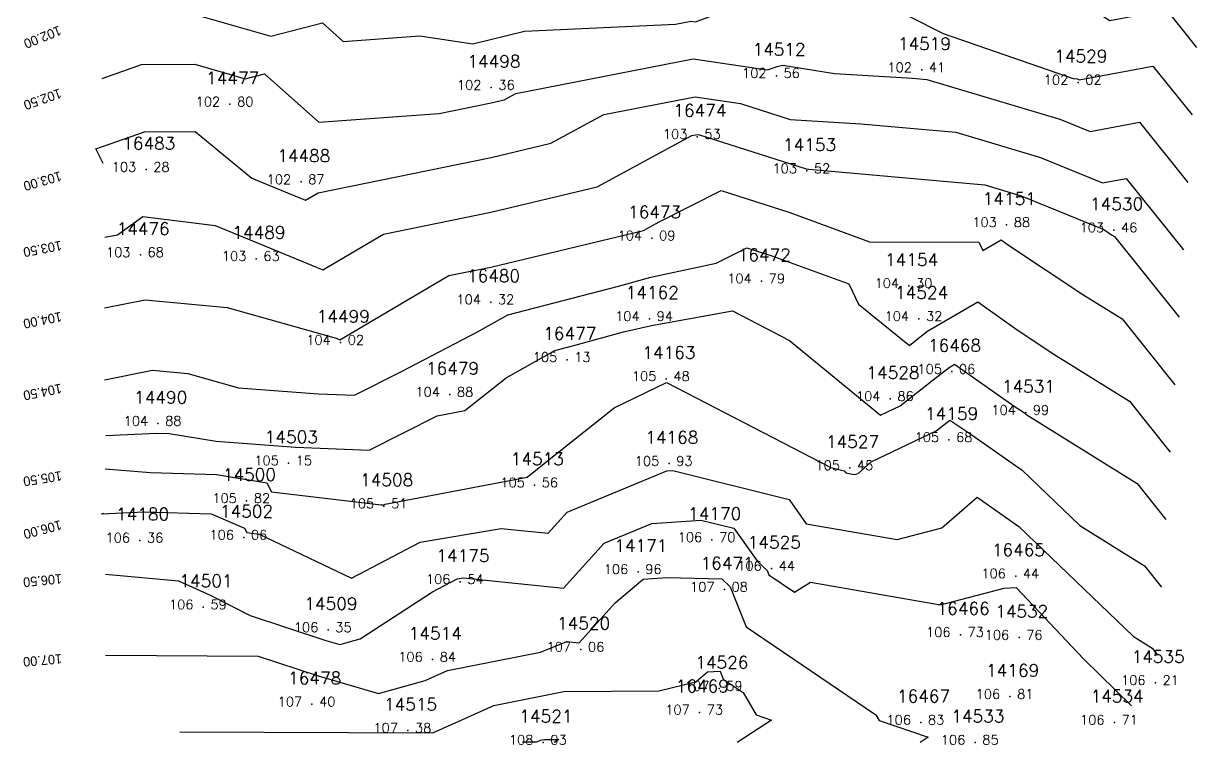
# Model space of a CAD drawing. Header units: millimetres. Extents: x 1412565 to 1412813, y 4931476 to 4931699.
# Drawn here: x 1412787.6 to 1412812.2, y 4931476.21 to 4931491.35 of the extents above; entities that cross this region are included whole.
import ezdxf
from ezdxf.enums import TextEntityAlignment as Align

# ---------------------------------------------------------------- set-up
doc = ezdxf.new("R2010")
doc.units = ezdxf.units.MM
for name, color, linetype in [('CIVIL', 50, 'Continuous'), ('CIVIL-DRAW', 80, 'Continuous'), ('CIVIL-NONAME', 130, 'Continuous'), ('CIVIL-TEXT', 240, 'Continuous'), ('CIVIL-Z', 50, 'Continuous'), ('Tcontours0', 7, 'Continuous'), ('Tcontours1', 7, 'Continuous'), ('Tcontours2', 7, 'Continuous')]:
    doc.layers.add(name, color=color, linetype=linetype)
doc.styles.add('CIVILCADMAIN', font='TXT.SHX')
doc.styles.add('MAVAT_HebTXT', font='hebtxt.shx')
doc.styles.get("Standard").update_dxf_attribs({"font": 'arial.ttf'})

# ---------------------------------------------------------------- blocks, each defined once
blk = doc.blocks.new('CIVIL-ZZ')
at = {"layer": 'CIVIL-DRAW'}
blk.add_point((0, 0), dxfattribs=at)
at = {"layer": 'CIVIL-NONAME'}
blk.add_attdef('NAME', text='', height=1.8, dxfattribs=at).set_placement((0, 2.1), align=Align.CENTER)
at = {"layer": 'CIVIL-TEXT', "flags": 8}
blk.add_attdef('TEXT', text='', height=2, dxfattribs=at).set_placement((0.2, -3.3), align=Align.CENTER)
at = {"layer": 'CIVIL-Z'}
blk.add_attdef('Z1', text='', height=1.6, dxfattribs=at).set_placement((-0.75, -0.225), align=Align.RIGHT)
blk.add_attdef('Z2', (0.75, -0.225), '', height=1.6, dxfattribs=at)

msp = doc.modelspace()

# ---------------------------------------------------------------- linework, layer by layer
at = {"layer": 'Tcontours0', "elevation": 105}
msp.add_lwpolyline([(1412789.324, 4931482.703), (1412790.389, 4931482.751), (1412790.657, 4931482.743), (1412791.638, 4931482.581), (1412793.305, 4931482.456), (1412794.849, 4931482.394), (1412796.277, 4931483.114), (1412796.854, 4931483.225), (1412797.721, 4931483.91), (1412798.743, 4931484.484), (1412799.222, 4931484.609), (1412800.184, 4931484.878), (1412800.769, 4931485.01), (1412802.471, 4931485.316), (1412803.669, 4931484.693), (1412805.578, 4931483.126), (1412805.99, 4931483.323), (1412806.683, 4931483.869), (1412807.014, 4931484.13), (1412807.128, 4931484.197), (1412808.399, 4931483.303), (1412808.597, 4931483.172), (1412808.619, 4931483.156), (1412808.642, 4931483.134), (1412810.957, 4931481.69), (1412811.562, 4931480.935)], dxfattribs=at)
at = {"layer": 'Tcontours1'}
for points, elevation in [([(1412789.228, 4931491.555), (1412789.994, 4931491.865), (1412790.042, 4931491.873), (1412790.097, 4931491.859), (1412792.785, 4931491.077), (1412793.869, 4931491.358), (1412794.305, 4931490.969), (1412795.911, 4931491.085), (1412797.023, 4931490.921), (1412798.106, 4931491.181), (1412801.278, 4931491.329), (1412801.602, 4931491.393), (1412801.691, 4931491.379), (1412803.525, 4931492.065), (1412804.584, 4931492.282), (1412804.666, 4931492.268), (1412804.759, 4931492.218), (1412806.889, 4931491.132), (1412809.618, 4931490.19), (1412809.703, 4931490.187), (1412809.745, 4931490.16), (1412811.29, 4931490.453), (1412812.112, 4931489.427)], 102), ([(1412789.272, 4931488.409), (1412789.113, 4931488.712), (1412790.137, 4931489.071), (1412791.197, 4931489.079), (1412792.39, 4931488.102), (1412793.259, 4931487.745), (1412793.514, 4931487.639), (1412793.777, 4931487.794), (1412797.407, 4931488.531), (1412798.657, 4931488.831), (1412799.773, 4931489.437), (1412801.686, 4931489.809), (1412802.637, 4931489.669), (1412803.683, 4931489.333), (1412805.159, 4931489.243), (1412807.154, 4931489.066), (1412808.93, 4931488.535), (1412810.23, 4931488), (1412810.729, 4931488.095), (1412811.929, 4931486.597)], 103), ([(1412789.299, 4931485.377), (1412790.149, 4931485.546), (1412791.87, 4931485.386), (1412794.159, 4931484.74), (1412794.236, 4931484.709), (1412796.522, 4931486.056), (1412797.402, 4931486.235), (1412800.605, 4931487.004), (1412800.933, 4931487.182), (1412802.234, 4931487.84), (1412803.671, 4931487.377), (1412805.347, 4931486.767), (1412807.634, 4931486.754), (1412807.718, 4931486.583), (1412808.103, 4931486.807), (1412808.263, 4931486.694), (1412809.817, 4931485.658), (1412810.641, 4931485.145), (1412811.745, 4931483.766)], 104), ([(1412789.28, 4931481.066), (1412789.238, 4931481.055), (1412790.132, 4931481.096), (1412791.533, 4931481.053), (1412792.235, 4931480.752), (1412792.282, 4931480.663), (1412792.541, 4931480.632), (1412794.478, 4931479.703), (1412795.921, 4931480.464), (1412797.62, 4931480.749), (1412798.605, 4931480.648), (1412799.002, 4931481.088), (1412801.096, 4931481.956), (1412801.222, 4931481.965), (1412803.658, 4931481.356), (1412804.019, 4931480.848), (1412805.927, 4931480.516), (1412806.863, 4931480.759), (1412807.599, 4931481.406), (1412808.474, 4931480.791), (1412810.872, 4931478.486), (1412811.274, 4931478.235), (1412811.379, 4931478.104)], 106), ([(1412789.32, 4931478.094), (1412792.524, 4931478.067), (1412793.78, 4931477.654), (1412795.044, 4931477.288), (1412796.026, 4931477.559), (1412796.492, 4931477.766), (1412798.442, 4931478.153), (1412798.998, 4931478.374), (1412799.251, 4931478.348), (1412800.01, 4931479.188), (1412800.598, 4931479.684), (1412801.093, 4931479.717), (1412802.245, 4931479.689), (1412802.424, 4931479.525), (1412802.754, 4931478.683), (1412805.474, 4931476.839), (1412805.544, 4931476.72), (1412806.575, 4931476.367), (1412806.408, 4931476.26)], 107), ([(1412798.069, 4931476.273), (1412798.369, 4931476.272), (1412798.442, 4931476.304), (1412798.524, 4931476.32), (1412798.828, 4931476.323), (1412798.73, 4931476.26)], 108)]:
    msp.add_lwpolyline(points, dxfattribs=dict(at, elevation=elevation))
at = {"layer": 'Tcontours2'}
for points, elevation in [([(1412789.228, 4931492.441), (1412789.342, 4931492.487), (1412790.601, 4931492.697), (1412792.031, 4931492.344), (1412793.319, 4931491.969), (1412794.383, 4931492.245), (1412795.821, 4931492.298), (1412796.487, 4931492.2), (1412799.074, 4931492.821), (1412800.135, 4931492.871), (1412801.889, 4931493.329), (1412803.589, 4931493.496), (1412803.956, 4931493.458), (1412805.316, 4931493.217), (1412807.357, 4931492.113), (1412807.557, 4931492.175), (1412809.271, 4931492.124), (1412810.382, 4931491.406), (1412811.571, 4931491.632), (1412812.204, 4931490.843)], 101.5), ([(1412789.25, 4931490.194), (1412790.077, 4931490.484), (1412791.195, 4931490.492), (1412792.25, 4931490.185), (1412792.657, 4931490.291), (1412793.796, 4931489.274), (1412796.315, 4931489.456), (1412797.409, 4931489.679), (1412797.683, 4931489.744), (1412797.927, 4931489.877), (1412801.644, 4931490.601), (1412803.208, 4931490.371), (1412803.405, 4931490.444), (1412803.529, 4931490.47), (1412804.61, 4931490.298), (1412806.245, 4931490.198), (1412806.549, 4931490.171), (1412809.333, 4931489.338), (1412809.97, 4931489.077), (1412811.01, 4931489.274), (1412812.02, 4931488.012)], 102.5), ([(1412789.302, 4931486.861), (1412789.57, 4931486.911), (1412790.104, 4931487.295), (1412791.622, 4931487.105), (1412792.641, 4931486.685), (1412793.875, 4931486.174), (1412795.149, 4931486.925), (1412797.404, 4931487.383), (1412799.631, 4931487.918), (1412801.619, 4931488.996), (1412801.728, 4931489.017), (1412801.781, 4931489.01), (1412804.017, 4931488.292), (1412804.073, 4931488.288), (1412807.76, 4931487.96), (1412808.526, 4931487.731), (1412810.256, 4931487.02), (1412810.422, 4931486.91), (1412810.483, 4931486.872), (1412811.837, 4931485.181)], 103.5), ([(1412789.299, 4931483.871), (1412790.303, 4931484.071), (1412791.046, 4931484.002), (1412792.112, 4931483.701), (1412793.787, 4931483.575), (1412794.543, 4931483.545), (1412795.528, 4931484.042), (1412797.124, 4931484.876), (1412797.756, 4931485.231), (1412800.078, 4931485.835), (1412800.756, 4931486.025), (1412802.127, 4931486.313), (1412802.769, 4931486.637), (1412803.297, 4931486.467), (1412804.909, 4931485.881), (1412805.116, 4931485.453), (1412806.18, 4931484.59), (1412806.548, 4931484.88), (1412807.616, 4931485.502), (1412808.443, 4931484.919), (1412809.212, 4931484.407), (1412810.799, 4931483.417), (1412811.654, 4931482.351)], 104.5), ([(1412789.309, 4931481.999), (1412790.261, 4931481.924), (1412791.647, 4931481.881), (1412792.7, 4931481.707), (1412792.798, 4931481.52), (1412795.104, 4931481.245), (1412795.154, 4931481.243), (1412795.182, 4931481.257), (1412798.163, 4931481.828), (1412798.415, 4931482.027), (1412799.99, 4931483.282), (1412801.083, 4931483.811), (1412804.535, 4931482.029), (1412804.814, 4931481.96), (1412804.847, 4931481.913), (1412805.021, 4931481.883), (1412805.106, 4931481.905), (1412805.382, 4931482.148), (1412806.74, 4931482.799), (1412807.027, 4931483.025), (1412807.43, 4931482.759), (1412808.546, 4931481.974), (1412809.757, 4931480.81), (1412811.115, 4931479.963), (1412811.47, 4931479.52)], 105.5), ([(1412789.319, 4931479.787), (1412790.85, 4931479.648), (1412791.514, 4931479.348), (1412792.352, 4931478.92), (1412793.941, 4931478.397), (1412794.233, 4931478.313), (1412794.66, 4931478.43), (1412796.177, 4931479.417), (1412796.698, 4931479.692), (1412796.824, 4931479.713), (1412798.928, 4931479.498), (1412799.777, 4931480.438), (1412800.78, 4931480.854), (1412801.806, 4931480.926), (1412802.502, 4931480.752), (1412803.002, 4931480.048), (1412803.197, 4931479.869), (1412803.233, 4931479.779), (1412803.772, 4931479.413), (1412804.109, 4931479.622), (1412806.833, 4931479.149), (1412808.17, 4931479.496), (1412808.423, 4931479.508), (1412809.832, 4931478.011), (1412810.841, 4931477.029)], 106.5), ([(1412790.881, 4931476.484), (1412796.184, 4931476.464), (1412797.467, 4931477.035), (1412798.932, 4931477.325), (1412800.925, 4931477.343), (1412801.698, 4931477.529), (1412801.947, 4931477.74), (1412802.209, 4931477.757), (1412802.276, 4931477.587), (1412802.691, 4931477.306), (1412802.966, 4931476.836), (1412803.291, 4931476.725), (1412802.569, 4931476.26)], 107.5)]:
    msp.add_lwpolyline(points, dxfattribs=dict(at, elevation=elevation))

# ---------------------------------------------------------------- block references
at = {"layer": 'CIVIL'}
ref = msp.add_blockref('CIVIL-ZZ', (1412803.39, 4931490.25, 102.56), dxfattribs=dict(at, xscale=0.2, yscale=0.2))
ref.add_attrib('Z2', '56', (1412803.54, 4931490.205), dxfattribs={"layer": 'CIVIL-Z', "height": 0.2, "style": 'CIVILCADMAIN'})
ref.add_attrib('Z1', '102', (1412802.67, 4931490.205), dxfattribs={"layer": 'CIVIL-Z', "height": 0.2, "style": 'CIVILCADMAIN'})
ref.add_attrib('NAME', '14512', (1412802.89, 4931490.67), dxfattribs={"layer": 'CIVIL-NONAME', "height": 0.26, "style": 'CIVILCADMAIN'})
ref = msp.add_blockref('CIVIL-ZZ', (1412806.44, 4931490.37, 102.41), dxfattribs=dict(at, xscale=0.2, yscale=0.2))
ref.add_attrib('Z2', '41', (1412806.59, 4931490.325), dxfattribs={"layer": 'CIVIL-Z', "height": 0.2, "style": 'CIVILCADMAIN'})
ref.add_attrib('Z1', '102', (1412805.72, 4931490.325), dxfattribs={"layer": 'CIVIL-Z', "height": 0.2, "style": 'CIVILCADMAIN'})
ref.add_attrib('NAME', '14519', (1412805.94, 4931490.79), dxfattribs={"layer": 'CIVIL-NONAME', "height": 0.26, "style": 'CIVILCADMAIN'})
ref = msp.add_blockref('CIVIL-ZZ', (1412797.41, 4931490, 102.36), dxfattribs=dict(at, xscale=0.2, yscale=0.2))
ref.add_attrib('Z2', '36', (1412797.56, 4931489.955), dxfattribs={"layer": 'CIVIL-Z', "height": 0.2, "style": 'CIVILCADMAIN'})
ref.add_attrib('Z1', '102', (1412796.69, 4931489.955), dxfattribs={"layer": 'CIVIL-Z', "height": 0.2, "style": 'CIVILCADMAIN'})
ref.add_attrib('NAME', '14498', (1412796.91, 4931490.42), dxfattribs={"layer": 'CIVIL-NONAME', "height": 0.26, "style": 'CIVILCADMAIN'})
ref = msp.add_blockref('CIVIL-ZZ', (1412809.72, 4931490.11, 102.02), dxfattribs=dict(at, xscale=0.2, yscale=0.2))
ref.add_attrib('Z2', '02', (1412809.87, 4931490.065), dxfattribs={"layer": 'CIVIL-Z', "height": 0.2, "style": 'CIVILCADMAIN'})
ref.add_attrib('Z1', '102', (1412809, 4931490.065), dxfattribs={"layer": 'CIVIL-Z', "height": 0.2, "style": 'CIVILCADMAIN'})
ref.add_attrib('NAME', '14529', (1412809.22, 4931490.53), dxfattribs={"layer": 'CIVIL-NONAME', "height": 0.26, "style": 'CIVILCADMAIN'})
ref = msp.add_blockref('CIVIL-ZZ', (1412791.93, 4931489.65, 102.8), dxfattribs=dict(at, xscale=0.2, yscale=0.2))
ref.add_attrib('Z2', '80', (1412792.08, 4931489.605), dxfattribs={"layer": 'CIVIL-Z', "height": 0.2, "style": 'CIVILCADMAIN'})
ref.add_attrib('Z1', '102', (1412791.21, 4931489.605), dxfattribs={"layer": 'CIVIL-Z', "height": 0.2, "style": 'CIVILCADMAIN'})
ref.add_attrib('NAME', '14477', (1412791.43, 4931490.07), dxfattribs={"layer": 'CIVIL-NONAME', "height": 0.26, "style": 'CIVILCADMAIN'})
ref = msp.add_blockref('CIVIL-ZZ', (1412801.73, 4931488.97, 103.53), dxfattribs=dict(at, xscale=0.2, yscale=0.2))
ref.add_attrib('Z2', '53', (1412801.88, 4931488.925), dxfattribs={"layer": 'CIVIL-Z', "height": 0.2, "style": 'CIVILCADMAIN'})
ref.add_attrib('Z1', '103', (1412801.01, 4931488.925), dxfattribs={"layer": 'CIVIL-Z', "height": 0.2, "style": 'CIVILCADMAIN'})
ref.add_attrib('NAME', '16474', (1412801.23, 4931489.39), dxfattribs={"layer": 'CIVIL-NONAME', "height": 0.26, "style": 'CIVILCADMAIN'})
ref = msp.add_blockref('CIVIL-ZZ', (1412790.17, 4931488.28, 103.28), dxfattribs=dict(at, xscale=0.2, yscale=0.2))
ref.add_attrib('Z2', '28', (1412790.32, 4931488.235), dxfattribs={"layer": 'CIVIL-Z', "height": 0.2, "style": 'CIVILCADMAIN'})
ref.add_attrib('Z1', '103', (1412789.45, 4931488.235), dxfattribs={"layer": 'CIVIL-Z', "height": 0.2, "style": 'CIVILCADMAIN'})
ref.add_attrib('NAME', '16483', (1412789.67, 4931488.7), dxfattribs={"layer": 'CIVIL-NONAME', "height": 0.26, "style": 'CIVILCADMAIN'})
ref = msp.add_blockref('CIVIL-ZZ', (1412804.03, 4931488.25, 103.52), dxfattribs=dict(at, xscale=0.2, yscale=0.2))
ref.add_attrib('Z2', '52', (1412804.18, 4931488.205), dxfattribs={"layer": 'CIVIL-Z', "height": 0.2, "style": 'CIVILCADMAIN'})
ref.add_attrib('Z1', '103', (1412803.31, 4931488.205), dxfattribs={"layer": 'CIVIL-Z', "height": 0.2, "style": 'CIVILCADMAIN'})
ref.add_attrib('NAME', '14153', (1412803.53, 4931488.67), dxfattribs={"layer": 'CIVIL-NONAME', "height": 0.26, "style": 'CIVILCADMAIN'})
ref = msp.add_blockref('CIVIL-ZZ', (1412793.42, 4931488.02, 102.87), dxfattribs=dict(at, xscale=0.2, yscale=0.2))
ref.add_attrib('Z2', '87', (1412793.57, 4931487.975), dxfattribs={"layer": 'CIVIL-Z', "height": 0.2, "style": 'CIVILCADMAIN'})
ref.add_attrib('Z1', '102', (1412792.7, 4931487.975), dxfattribs={"layer": 'CIVIL-Z', "height": 0.2, "style": 'CIVILCADMAIN'})
ref.add_attrib('NAME', '14488', (1412792.92, 4931488.44), dxfattribs={"layer": 'CIVIL-NONAME', "height": 0.26, "style": 'CIVILCADMAIN'})
ref = msp.add_blockref('CIVIL-ZZ', (1412808.22, 4931487.12, 103.88), dxfattribs=dict(at, xscale=0.2, yscale=0.2))
ref.add_attrib('Z2', '88', (1412808.37, 4931487.075), dxfattribs={"layer": 'CIVIL-Z', "height": 0.2, "style": 'CIVILCADMAIN'})
ref.add_attrib('Z1', '103', (1412807.5, 4931487.075), dxfattribs={"layer": 'CIVIL-Z', "height": 0.2, "style": 'CIVILCADMAIN'})
ref.add_attrib('NAME', '14151', (1412807.72, 4931487.54), dxfattribs={"layer": 'CIVIL-NONAME', "height": 0.26, "style": 'CIVILCADMAIN'})
ref = msp.add_blockref('CIVIL-ZZ', (1412810.47, 4931487.01, 103.46), dxfattribs=dict(at, xscale=0.2, yscale=0.2))
ref.add_attrib('Z2', '46', (1412810.62, 4931486.965), dxfattribs={"layer": 'CIVIL-Z', "height": 0.2, "style": 'CIVILCADMAIN'})
ref.add_attrib('Z1', '103', (1412809.75, 4931486.965), dxfattribs={"layer": 'CIVIL-Z', "height": 0.2, "style": 'CIVILCADMAIN'})
ref.add_attrib('NAME', '14530', (1412809.97, 4931487.43), dxfattribs={"layer": 'CIVIL-NONAME', "height": 0.26, "style": 'CIVILCADMAIN'})
ref = msp.add_blockref('CIVIL-ZZ', (1412800.78, 4931486.84, 104.09), dxfattribs=dict(at, xscale=0.2, yscale=0.2))
ref.add_attrib('Z2', '09', (1412800.93, 4931486.795), dxfattribs={"layer": 'CIVIL-Z', "height": 0.2, "style": 'CIVILCADMAIN'})
ref.add_attrib('Z1', '104', (1412800.06, 4931486.795), dxfattribs={"layer": 'CIVIL-Z', "height": 0.2, "style": 'CIVILCADMAIN'})
ref.add_attrib('NAME', '16473', (1412800.28, 4931487.26), dxfattribs={"layer": 'CIVIL-NONAME', "height": 0.26, "style": 'CIVILCADMAIN'})
ref = msp.add_blockref('CIVIL-ZZ', (1412790.05, 4931486.49, 103.68), dxfattribs=dict(at, xscale=0.2, yscale=0.2))
ref.add_attrib('Z2', '68', (1412790.2, 4931486.445), dxfattribs={"layer": 'CIVIL-Z', "height": 0.2, "style": 'CIVILCADMAIN'})
ref.add_attrib('Z1', '103', (1412789.33, 4931486.445), dxfattribs={"layer": 'CIVIL-Z', "height": 0.2, "style": 'CIVILCADMAIN'})
ref.add_attrib('NAME', '14476', (1412789.55, 4931486.91), dxfattribs={"layer": 'CIVIL-NONAME', "height": 0.26, "style": 'CIVILCADMAIN'})
ref = msp.add_blockref('CIVIL-ZZ', (1412792.48, 4931486.41, 103.63), dxfattribs=dict(at, xscale=0.2, yscale=0.2))
ref.add_attrib('Z2', '63', (1412792.63, 4931486.365), dxfattribs={"layer": 'CIVIL-Z', "height": 0.2, "style": 'CIVILCADMAIN'})
ref.add_attrib('Z1', '103', (1412791.76, 4931486.365), dxfattribs={"layer": 'CIVIL-Z', "height": 0.2, "style": 'CIVILCADMAIN'})
ref.add_attrib('NAME', '14489', (1412791.98, 4931486.83), dxfattribs={"layer": 'CIVIL-NONAME', "height": 0.26, "style": 'CIVILCADMAIN'})
ref = msp.add_blockref('CIVIL-ZZ', (1412803.08, 4931485.94, 104.79), dxfattribs=dict(at, xscale=0.2, yscale=0.2))
ref.add_attrib('Z2', '79', (1412803.23, 4931485.895), dxfattribs={"layer": 'CIVIL-Z', "height": 0.2, "style": 'CIVILCADMAIN'})
ref.add_attrib('Z1', '104', (1412802.36, 4931485.895), dxfattribs={"layer": 'CIVIL-Z', "height": 0.2, "style": 'CIVILCADMAIN'})
ref.add_attrib('NAME', '16472', (1412802.58, 4931486.36), dxfattribs={"layer": 'CIVIL-NONAME', "height": 0.26, "style": 'CIVILCADMAIN'})
ref = msp.add_blockref('CIVIL-ZZ', (1412806.17, 4931485.84, 104.3), dxfattribs=dict(at, xscale=0.2, yscale=0.2))
ref.add_attrib('Z2', '30', (1412806.32, 4931485.795), dxfattribs={"layer": 'CIVIL-Z', "height": 0.2, "style": 'CIVILCADMAIN'})
ref.add_attrib('Z1', '104', (1412805.45, 4931485.795), dxfattribs={"layer": 'CIVIL-Z', "height": 0.2, "style": 'CIVILCADMAIN'})
ref.add_attrib('NAME', '14154', (1412805.67, 4931486.26), dxfattribs={"layer": 'CIVIL-NONAME', "height": 0.26, "style": 'CIVILCADMAIN'})
ref = msp.add_blockref('CIVIL-ZZ', (1412797.4, 4931485.5, 104.32), dxfattribs=dict(at, xscale=0.2, yscale=0.2))
ref.add_attrib('Z2', '32', (1412797.55, 4931485.455), dxfattribs={"layer": 'CIVIL-Z', "height": 0.2, "style": 'CIVILCADMAIN'})
ref.add_attrib('Z1', '104', (1412796.68, 4931485.455), dxfattribs={"layer": 'CIVIL-Z', "height": 0.2, "style": 'CIVILCADMAIN'})
ref.add_attrib('NAME', '16480', (1412796.9, 4931485.92), dxfattribs={"layer": 'CIVIL-NONAME', "height": 0.26, "style": 'CIVILCADMAIN'})
ref = msp.add_blockref('CIVIL-ZZ', (1412800.73, 4931485.15, 104.94), dxfattribs=dict(at, xscale=0.2, yscale=0.2))
ref.add_attrib('Z2', '94', (1412800.88, 4931485.105), dxfattribs={"layer": 'CIVIL-Z', "height": 0.2, "style": 'CIVILCADMAIN'})
ref.add_attrib('Z1', '104', (1412800.01, 4931485.105), dxfattribs={"layer": 'CIVIL-Z', "height": 0.2, "style": 'CIVILCADMAIN'})
ref.add_attrib('NAME', '14162', (1412800.23, 4931485.57), dxfattribs={"layer": 'CIVIL-NONAME', "height": 0.26, "style": 'CIVILCADMAIN'})
ref = msp.add_blockref('CIVIL-ZZ', (1412806.38, 4931485.15, 104.32), dxfattribs=dict(at, xscale=0.2, yscale=0.2))
ref.add_attrib('Z2', '32', (1412806.53, 4931485.105), dxfattribs={"layer": 'CIVIL-Z', "height": 0.2, "style": 'CIVILCADMAIN'})
ref.add_attrib('Z1', '104', (1412805.66, 4931485.105), dxfattribs={"layer": 'CIVIL-Z', "height": 0.2, "style": 'CIVILCADMAIN'})
ref.add_attrib('NAME', '14524', (1412805.88, 4931485.57), dxfattribs={"layer": 'CIVIL-NONAME', "height": 0.26, "style": 'CIVILCADMAIN'})
ref = msp.add_blockref('CIVIL-ZZ', (1412794.25, 4931484.65, 104.02), dxfattribs=dict(at, xscale=0.2, yscale=0.2))
ref.add_attrib('Z2', '02', (1412794.4, 4931484.605), dxfattribs={"layer": 'CIVIL-Z', "height": 0.2, "style": 'CIVILCADMAIN'})
ref.add_attrib('Z1', '104', (1412793.53, 4931484.605), dxfattribs={"layer": 'CIVIL-Z', "height": 0.2, "style": 'CIVILCADMAIN'})
ref.add_attrib('NAME', '14499', (1412793.75, 4931485.07), dxfattribs={"layer": 'CIVIL-NONAME', "height": 0.26, "style": 'CIVILCADMAIN'})
ref = msp.add_blockref('CIVIL-ZZ', (1412799, 4931484.29, 105.13), dxfattribs=dict(at, xscale=0.2, yscale=0.2))
ref.add_attrib('Z2', '13', (1412799.15, 4931484.245), dxfattribs={"layer": 'CIVIL-Z', "height": 0.2, "style": 'CIVILCADMAIN'})
ref.add_attrib('Z1', '105', (1412798.28, 4931484.245), dxfattribs={"layer": 'CIVIL-Z', "height": 0.2, "style": 'CIVILCADMAIN'})
ref.add_attrib('NAME', '16477', (1412798.5, 4931484.71), dxfattribs={"layer": 'CIVIL-NONAME', "height": 0.26, "style": 'CIVILCADMAIN'})
ref = msp.add_blockref('CIVIL-ZZ', (1412801.08, 4931483.89, 105.48), dxfattribs=dict(at, xscale=0.2, yscale=0.2))
ref.add_attrib('Z2', '48', (1412801.23, 4931483.845), dxfattribs={"layer": 'CIVIL-Z', "height": 0.2, "style": 'CIVILCADMAIN'})
ref.add_attrib('Z1', '105', (1412800.36, 4931483.845), dxfattribs={"layer": 'CIVIL-Z', "height": 0.2, "style": 'CIVILCADMAIN'})
ref.add_attrib('NAME', '14163', (1412800.58, 4931484.31), dxfattribs={"layer": 'CIVIL-NONAME', "height": 0.26, "style": 'CIVILCADMAIN'})
ref = msp.add_blockref('CIVIL-ZZ', (1412807.07, 4931484.04, 105.06), dxfattribs=dict(at, xscale=0.2, yscale=0.2))
ref.add_attrib('Z2', '06', (1412807.22, 4931483.995), dxfattribs={"layer": 'CIVIL-Z', "height": 0.2, "style": 'CIVILCADMAIN'})
ref.add_attrib('Z1', '105', (1412806.35, 4931483.995), dxfattribs={"layer": 'CIVIL-Z', "height": 0.2, "style": 'CIVILCADMAIN'})
ref.add_attrib('NAME', '16468', (1412806.57, 4931484.46), dxfattribs={"layer": 'CIVIL-NONAME', "height": 0.26, "style": 'CIVILCADMAIN'})
ref = msp.add_blockref('CIVIL-ZZ', (1412796.54, 4931483.56, 104.88), dxfattribs=dict(at, xscale=0.2, yscale=0.2))
ref.add_attrib('Z2', '88', (1412796.69, 4931483.515), dxfattribs={"layer": 'CIVIL-Z', "height": 0.2, "style": 'CIVILCADMAIN'})
ref.add_attrib('Z1', '104', (1412795.82, 4931483.515), dxfattribs={"layer": 'CIVIL-Z', "height": 0.2, "style": 'CIVILCADMAIN'})
ref.add_attrib('NAME', '16479', (1412796.04, 4931483.98), dxfattribs={"layer": 'CIVIL-NONAME', "height": 0.26, "style": 'CIVILCADMAIN'})
ref = msp.add_blockref('CIVIL-ZZ', (1412805.78, 4931483.47, 104.86), dxfattribs=dict(at, xscale=0.2, yscale=0.2))
ref.add_attrib('Z2', '86', (1412805.93, 4931483.425), dxfattribs={"layer": 'CIVIL-Z', "height": 0.2, "style": 'CIVILCADMAIN'})
ref.add_attrib('Z1', '104', (1412805.06, 4931483.425), dxfattribs={"layer": 'CIVIL-Z', "height": 0.2, "style": 'CIVILCADMAIN'})
ref.add_attrib('NAME', '14528', (1412805.28, 4931483.89), dxfattribs={"layer": 'CIVIL-NONAME', "height": 0.26, "style": 'CIVILCADMAIN'})
ref = msp.add_blockref('CIVIL-ZZ', (1412808.62, 4931483.18, 104.99), dxfattribs=dict(at, xscale=0.2, yscale=0.2))
ref.add_attrib('Z2', '99', (1412808.77, 4931483.135), dxfattribs={"layer": 'CIVIL-Z', "height": 0.2, "style": 'CIVILCADMAIN'})
ref.add_attrib('Z1', '104', (1412807.9, 4931483.135), dxfattribs={"layer": 'CIVIL-Z', "height": 0.2, "style": 'CIVILCADMAIN'})
ref.add_attrib('NAME', '14531', (1412808.12, 4931483.6), dxfattribs={"layer": 'CIVIL-NONAME', "height": 0.26, "style": 'CIVILCADMAIN'})
ref = msp.add_blockref('CIVIL-ZZ', (1412790.42, 4931482.95, 104.88), dxfattribs=dict(at, xscale=0.2, yscale=0.2))
ref.add_attrib('Z2', '88', (1412790.57, 4931482.905), dxfattribs={"layer": 'CIVIL-Z', "height": 0.2, "style": 'CIVILCADMAIN'})
ref.add_attrib('Z1', '104', (1412789.7, 4931482.905), dxfattribs={"layer": 'CIVIL-Z', "height": 0.2, "style": 'CIVILCADMAIN'})
ref.add_attrib('NAME', '14490', (1412789.92, 4931483.37), dxfattribs={"layer": 'CIVIL-NONAME', "height": 0.26, "style": 'CIVILCADMAIN'})
ref = msp.add_blockref('CIVIL-ZZ', (1412807.01, 4931482.61, 105.68), dxfattribs=dict(at, xscale=0.2, yscale=0.2))
ref.add_attrib('Z2', '68', (1412807.16, 4931482.565), dxfattribs={"layer": 'CIVIL-Z', "height": 0.2, "style": 'CIVILCADMAIN'})
ref.add_attrib('Z1', '105', (1412806.29, 4931482.565), dxfattribs={"layer": 'CIVIL-Z', "height": 0.2, "style": 'CIVILCADMAIN'})
ref.add_attrib('NAME', '14159', (1412806.51, 4931483.03), dxfattribs={"layer": 'CIVIL-NONAME', "height": 0.26, "style": 'CIVILCADMAIN'})
ref = msp.add_blockref('CIVIL-ZZ', (1412793.16, 4931482.12, 105.15), dxfattribs=dict(at, xscale=0.2, yscale=0.2))
ref.add_attrib('Z2', '15', (1412793.31, 4931482.075), dxfattribs={"layer": 'CIVIL-Z', "height": 0.2, "style": 'CIVILCADMAIN'})
ref.add_attrib('Z1', '105', (1412792.44, 4931482.075), dxfattribs={"layer": 'CIVIL-Z', "height": 0.2, "style": 'CIVILCADMAIN'})
ref.add_attrib('NAME', '14503', (1412792.66, 4931482.54), dxfattribs={"layer": 'CIVIL-NONAME', "height": 0.26, "style": 'CIVILCADMAIN'})
ref = msp.add_blockref('CIVIL-ZZ', (1412801.14, 4931482.11, 105.93), dxfattribs=dict(at, xscale=0.2, yscale=0.2))
ref.add_attrib('Z2', '93', (1412801.29, 4931482.065), dxfattribs={"layer": 'CIVIL-Z', "height": 0.2, "style": 'CIVILCADMAIN'})
ref.add_attrib('Z1', '105', (1412800.42, 4931482.065), dxfattribs={"layer": 'CIVIL-Z', "height": 0.2, "style": 'CIVILCADMAIN'})
ref.add_attrib('NAME', '14168', (1412800.64, 4931482.53), dxfattribs={"layer": 'CIVIL-NONAME', "height": 0.26, "style": 'CIVILCADMAIN'})
ref = msp.add_blockref('CIVIL-ZZ', (1412804.93, 4931482.02, 105.45), dxfattribs=dict(at, xscale=0.2, yscale=0.2))
ref.add_attrib('Z2', '45', (1412805.08, 4931481.975), dxfattribs={"layer": 'CIVIL-Z', "height": 0.2, "style": 'CIVILCADMAIN'})
ref.add_attrib('Z1', '105', (1412804.21, 4931481.975), dxfattribs={"layer": 'CIVIL-Z', "height": 0.2, "style": 'CIVILCADMAIN'})
ref.add_attrib('NAME', '14527', (1412804.43, 4931482.44), dxfattribs={"layer": 'CIVIL-NONAME', "height": 0.26, "style": 'CIVILCADMAIN'})
ref = msp.add_blockref('CIVIL-ZZ', (1412798.32, 4931481.66, 105.56), dxfattribs=dict(at, xscale=0.2, yscale=0.2))
ref.add_attrib('Z2', '56', (1412798.47, 4931481.615), dxfattribs={"layer": 'CIVIL-Z', "height": 0.2, "style": 'CIVILCADMAIN'})
ref.add_attrib('Z1', '105', (1412797.6, 4931481.615), dxfattribs={"layer": 'CIVIL-Z', "height": 0.2, "style": 'CIVILCADMAIN'})
ref.add_attrib('NAME', '14513', (1412797.82, 4931482.08), dxfattribs={"layer": 'CIVIL-NONAME', "height": 0.26, "style": 'CIVILCADMAIN'})
ref = msp.add_blockref('CIVIL-ZZ', (1412792.28, 4931481.33, 105.82), dxfattribs=dict(at, xscale=0.2, yscale=0.2))
ref.add_attrib('Z2', '82', (1412792.43, 4931481.285), dxfattribs={"layer": 'CIVIL-Z', "height": 0.2, "style": 'CIVILCADMAIN'})
ref.add_attrib('Z1', '105', (1412791.56, 4931481.285), dxfattribs={"layer": 'CIVIL-Z', "height": 0.2, "style": 'CIVILCADMAIN'})
ref.add_attrib('NAME', '14500', (1412791.78, 4931481.75), dxfattribs={"layer": 'CIVIL-NONAME', "height": 0.26, "style": 'CIVILCADMAIN'})
ref = msp.add_blockref('CIVIL-ZZ', (1412795.16, 4931481.22, 105.51), dxfattribs=dict(at, xscale=0.2, yscale=0.2))
ref.add_attrib('Z2', '51', (1412795.31, 4931481.175), dxfattribs={"layer": 'CIVIL-Z', "height": 0.2, "style": 'CIVILCADMAIN'})
ref.add_attrib('Z1', '105', (1412794.44, 4931481.175), dxfattribs={"layer": 'CIVIL-Z', "height": 0.2, "style": 'CIVILCADMAIN'})
ref.add_attrib('NAME', '14508', (1412794.66, 4931481.64), dxfattribs={"layer": 'CIVIL-NONAME', "height": 0.26, "style": 'CIVILCADMAIN'})
ref = msp.add_blockref('CIVIL-ZZ', (1412790.04, 4931480.5, 106.36), dxfattribs=dict(at, xscale=0.2, yscale=0.2))
ref.add_attrib('Z2', '36', (1412790.19, 4931480.455), dxfattribs={"layer": 'CIVIL-Z', "height": 0.2, "style": 'CIVILCADMAIN'})
ref.add_attrib('Z1', '106', (1412789.32, 4931480.455), dxfattribs={"layer": 'CIVIL-Z', "height": 0.2, "style": 'CIVILCADMAIN'})
ref.add_attrib('NAME', '14180', (1412789.54, 4931480.92), dxfattribs={"layer": 'CIVIL-NONAME', "height": 0.26, "style": 'CIVILCADMAIN'})
ref = msp.add_blockref('CIVIL-ZZ', (1412792.22, 4931480.56, 106.06), dxfattribs=dict(at, xscale=0.2, yscale=0.2))
ref.add_attrib('Z2', '06', (1412792.37, 4931480.515), dxfattribs={"layer": 'CIVIL-Z', "height": 0.2, "style": 'CIVILCADMAIN'})
ref.add_attrib('Z1', '106', (1412791.5, 4931480.515), dxfattribs={"layer": 'CIVIL-Z', "height": 0.2, "style": 'CIVILCADMAIN'})
ref.add_attrib('NAME', '14502', (1412791.72, 4931480.98), dxfattribs={"layer": 'CIVIL-NONAME', "height": 0.26, "style": 'CIVILCADMAIN'})
ref = msp.add_blockref('CIVIL-ZZ', (1412802.04, 4931480.51, 106.7), dxfattribs=dict(at, xscale=0.2, yscale=0.2))
ref.add_attrib('Z2', '70', (1412802.19, 4931480.465), dxfattribs={"layer": 'CIVIL-Z', "height": 0.2, "style": 'CIVILCADMAIN'})
ref.add_attrib('Z1', '106', (1412801.32, 4931480.465), dxfattribs={"layer": 'CIVIL-Z', "height": 0.2, "style": 'CIVILCADMAIN'})
ref.add_attrib('NAME', '14170', (1412801.54, 4931480.93), dxfattribs={"layer": 'CIVIL-NONAME', "height": 0.26, "style": 'CIVILCADMAIN'})
ref = msp.add_blockref('CIVIL-ZZ', (1412803.29, 4931479.91, 106.44), dxfattribs=dict(at, xscale=0.2, yscale=0.2))
ref.add_attrib('Z2', '44', (1412803.44, 4931479.865), dxfattribs={"layer": 'CIVIL-Z', "height": 0.2, "style": 'CIVILCADMAIN'})
ref.add_attrib('Z1', '106', (1412802.57, 4931479.865), dxfattribs={"layer": 'CIVIL-Z', "height": 0.2, "style": 'CIVILCADMAIN'})
ref.add_attrib('NAME', '14525', (1412802.79, 4931480.33), dxfattribs={"layer": 'CIVIL-NONAME', "height": 0.26, "style": 'CIVILCADMAIN'})
ref = msp.add_blockref('CIVIL-ZZ', (1412796.76, 4931479.63, 106.54), dxfattribs=dict(at, xscale=0.2, yscale=0.2))
ref.add_attrib('Z2', '54', (1412796.91, 4931479.585), dxfattribs={"layer": 'CIVIL-Z', "height": 0.2, "style": 'CIVILCADMAIN'})
ref.add_attrib('Z1', '106', (1412796.04, 4931479.585), dxfattribs={"layer": 'CIVIL-Z', "height": 0.2, "style": 'CIVILCADMAIN'})
ref.add_attrib('NAME', '14175', (1412796.26, 4931480.05), dxfattribs={"layer": 'CIVIL-NONAME', "height": 0.26, "style": 'CIVILCADMAIN'})
ref = msp.add_blockref('CIVIL-ZZ', (1412800.49, 4931479.84, 106.96), dxfattribs=dict(at, xscale=0.2, yscale=0.2))
ref.add_attrib('Z2', '96', (1412800.64, 4931479.795), dxfattribs={"layer": 'CIVIL-Z', "height": 0.2, "style": 'CIVILCADMAIN'})
ref.add_attrib('Z1', '106', (1412799.77, 4931479.795), dxfattribs={"layer": 'CIVIL-Z', "height": 0.2, "style": 'CIVILCADMAIN'})
ref.add_attrib('NAME', '14171', (1412799.99, 4931480.26), dxfattribs={"layer": 'CIVIL-NONAME', "height": 0.26, "style": 'CIVILCADMAIN'})
ref = msp.add_blockref('CIVIL-ZZ', (1412808.41, 4931479.75, 106.44), dxfattribs=dict(at, xscale=0.2, yscale=0.2))
ref.add_attrib('Z2', '44', (1412808.56, 4931479.705), dxfattribs={"layer": 'CIVIL-Z', "height": 0.2, "style": 'CIVILCADMAIN'})
ref.add_attrib('Z1', '106', (1412807.69, 4931479.705), dxfattribs={"layer": 'CIVIL-Z', "height": 0.2, "style": 'CIVILCADMAIN'})
ref.add_attrib('NAME', '16465', (1412807.91, 4931480.17), dxfattribs={"layer": 'CIVIL-NONAME', "height": 0.26, "style": 'CIVILCADMAIN'})
ref = msp.add_blockref('CIVIL-ZZ', (1412802.3, 4931479.47, 107.08), dxfattribs=dict(at, xscale=0.2, yscale=0.2))
ref.add_attrib('Z2', '08', (1412802.45, 4931479.425), dxfattribs={"layer": 'CIVIL-Z', "height": 0.2, "style": 'CIVILCADMAIN'})
ref.add_attrib('Z1', '107', (1412801.58, 4931479.425), dxfattribs={"layer": 'CIVIL-Z', "height": 0.2, "style": 'CIVILCADMAIN'})
ref.add_attrib('NAME', '16471', (1412801.8, 4931479.89), dxfattribs={"layer": 'CIVIL-NONAME', "height": 0.26, "style": 'CIVILCADMAIN'})
ref = msp.add_blockref('CIVIL-ZZ', (1412791.37, 4931479.1, 106.59), dxfattribs=dict(at, xscale=0.2, yscale=0.2))
ref.add_attrib('Z2', '59', (1412791.52, 4931479.055), dxfattribs={"layer": 'CIVIL-Z', "height": 0.2, "style": 'CIVILCADMAIN'})
ref.add_attrib('Z1', '106', (1412790.65, 4931479.055), dxfattribs={"layer": 'CIVIL-Z', "height": 0.2, "style": 'CIVILCADMAIN'})
ref.add_attrib('NAME', '14501', (1412790.87, 4931479.52), dxfattribs={"layer": 'CIVIL-NONAME', "height": 0.26, "style": 'CIVILCADMAIN'})
ref = msp.add_blockref('CIVIL-ZZ', (1412793.99, 4931478.62, 106.35), dxfattribs=dict(at, xscale=0.2, yscale=0.2))
ref.add_attrib('Z2', '35', (1412794.14, 4931478.575), dxfattribs={"layer": 'CIVIL-Z', "height": 0.2, "style": 'CIVILCADMAIN'})
ref.add_attrib('Z1', '106', (1412793.27, 4931478.575), dxfattribs={"layer": 'CIVIL-Z', "height": 0.2, "style": 'CIVILCADMAIN'})
ref.add_attrib('NAME', '14509', (1412793.49, 4931479.04), dxfattribs={"layer": 'CIVIL-NONAME', "height": 0.26, "style": 'CIVILCADMAIN'})
ref = msp.add_blockref('CIVIL-ZZ', (1412807.25, 4931478.52, 106.73), dxfattribs=dict(at, xscale=0.2, yscale=0.2))
ref.add_attrib('Z2', '73', (1412807.4, 4931478.475), dxfattribs={"layer": 'CIVIL-Z', "height": 0.2, "style": 'CIVILCADMAIN'})
ref.add_attrib('Z1', '106', (1412806.53, 4931478.475), dxfattribs={"layer": 'CIVIL-Z', "height": 0.2, "style": 'CIVILCADMAIN'})
ref.add_attrib('NAME', '16466', (1412806.75, 4931478.94), dxfattribs={"layer": 'CIVIL-NONAME', "height": 0.26, "style": 'CIVILCADMAIN'})
ref = msp.add_blockref('CIVIL-ZZ', (1412808.48, 4931478.46, 106.76), dxfattribs=dict(at, xscale=0.2, yscale=0.2))
ref.add_attrib('Z2', '76', (1412808.63, 4931478.415), dxfattribs={"layer": 'CIVIL-Z', "height": 0.2, "style": 'CIVILCADMAIN'})
ref.add_attrib('Z1', '106', (1412807.76, 4931478.415), dxfattribs={"layer": 'CIVIL-Z', "height": 0.2, "style": 'CIVILCADMAIN'})
ref.add_attrib('NAME', '14532', (1412807.98, 4931478.88), dxfattribs={"layer": 'CIVIL-NONAME', "height": 0.26, "style": 'CIVILCADMAIN'})
ref = msp.add_blockref('CIVIL-ZZ', (1412799.29, 4931478.21, 107.06), dxfattribs=dict(at, xscale=0.2, yscale=0.2))
ref.add_attrib('Z2', '06', (1412799.44, 4931478.165), dxfattribs={"layer": 'CIVIL-Z', "height": 0.2, "style": 'CIVILCADMAIN'})
ref.add_attrib('Z1', '107', (1412798.57, 4931478.165), dxfattribs={"layer": 'CIVIL-Z', "height": 0.2, "style": 'CIVILCADMAIN'})
ref.add_attrib('NAME', '14520', (1412798.79, 4931478.63), dxfattribs={"layer": 'CIVIL-NONAME', "height": 0.26, "style": 'CIVILCADMAIN'})
ref = msp.add_blockref('CIVIL-ZZ', (1412796.18, 4931478, 106.84), dxfattribs=dict(at, xscale=0.2, yscale=0.2))
ref.add_attrib('Z2', '84', (1412796.33, 4931477.955), dxfattribs={"layer": 'CIVIL-Z', "height": 0.2, "style": 'CIVILCADMAIN'})
ref.add_attrib('Z1', '106', (1412795.46, 4931477.955), dxfattribs={"layer": 'CIVIL-Z', "height": 0.2, "style": 'CIVILCADMAIN'})
ref.add_attrib('NAME', '14514', (1412795.68, 4931478.42), dxfattribs={"layer": 'CIVIL-NONAME', "height": 0.26, "style": 'CIVILCADMAIN'})
ref = msp.add_blockref('CIVIL-ZZ', (1412811.34, 4931477.51, 106.21), dxfattribs=dict(at, xscale=0.2, yscale=0.2))
ref.add_attrib('Z2', '21', (1412811.49, 4931477.465), dxfattribs={"layer": 'CIVIL-Z', "height": 0.2, "style": 'CIVILCADMAIN'})
ref.add_attrib('Z1', '106', (1412810.62, 4931477.465), dxfattribs={"layer": 'CIVIL-Z', "height": 0.2, "style": 'CIVILCADMAIN'})
ref.add_attrib('NAME', '14535', (1412810.84, 4931477.93), dxfattribs={"layer": 'CIVIL-NONAME', "height": 0.26, "style": 'CIVILCADMAIN'})
ref = msp.add_blockref('CIVIL-ZZ', (1412802.19, 4931477.39, 107.59), dxfattribs=dict(at, xscale=0.2, yscale=0.2))
ref.add_attrib('Z2', '59', (1412802.34, 4931477.345), dxfattribs={"layer": 'CIVIL-Z', "height": 0.2, "style": 'CIVILCADMAIN'})
ref.add_attrib('Z1', '107', (1412801.47, 4931477.345), dxfattribs={"layer": 'CIVIL-Z', "height": 0.2, "style": 'CIVILCADMAIN'})
ref.add_attrib('NAME', '14526', (1412801.69, 4931477.81), dxfattribs={"layer": 'CIVIL-NONAME', "height": 0.26, "style": 'CIVILCADMAIN'})
ref = msp.add_blockref('CIVIL-ZZ', (1412808.29, 4931477.22, 106.81), dxfattribs=dict(at, xscale=0.2, yscale=0.2))
ref.add_attrib('Z2', '81', (1412808.44, 4931477.175), dxfattribs={"layer": 'CIVIL-Z', "height": 0.2, "style": 'CIVILCADMAIN'})
ref.add_attrib('Z1', '106', (1412807.57, 4931477.175), dxfattribs={"layer": 'CIVIL-Z', "height": 0.2, "style": 'CIVILCADMAIN'})
ref.add_attrib('NAME', '14169', (1412807.79, 4931477.64), dxfattribs={"layer": 'CIVIL-NONAME', "height": 0.26, "style": 'CIVILCADMAIN'})
ref = msp.add_blockref('CIVIL-ZZ', (1412793.65, 4931477.06, 107.4), dxfattribs=dict(at, xscale=0.2, yscale=0.2))
ref.add_attrib('Z2', '40', (1412793.8, 4931477.015), dxfattribs={"layer": 'CIVIL-Z', "height": 0.2, "style": 'CIVILCADMAIN'})
ref.add_attrib('Z1', '107', (1412792.93, 4931477.015), dxfattribs={"layer": 'CIVIL-Z', "height": 0.2, "style": 'CIVILCADMAIN'})
ref.add_attrib('NAME', '16478', (1412793.15, 4931477.48), dxfattribs={"layer": 'CIVIL-NONAME', "height": 0.26, "style": 'CIVILCADMAIN'})
ref = msp.add_blockref('CIVIL-ZZ', (1412801.78, 4931476.89, 107.73), dxfattribs=dict(at, xscale=0.2, yscale=0.2))
ref.add_attrib('Z2', '73', (1412801.93, 4931476.845), dxfattribs={"layer": 'CIVIL-Z', "height": 0.2, "style": 'CIVILCADMAIN'})
ref.add_attrib('Z1', '107', (1412801.06, 4931476.845), dxfattribs={"layer": 'CIVIL-Z', "height": 0.2, "style": 'CIVILCADMAIN'})
ref.add_attrib('NAME', '16469', (1412801.28, 4931477.31), dxfattribs={"layer": 'CIVIL-NONAME', "height": 0.26, "style": 'CIVILCADMAIN'})
ref = msp.add_blockref('CIVIL-ZZ', (1412806.42, 4931476.68, 106.83), dxfattribs=dict(at, xscale=0.2, yscale=0.2))
ref.add_attrib('Z2', '83', (1412806.57, 4931476.635), dxfattribs={"layer": 'CIVIL-Z', "height": 0.2, "style": 'CIVILCADMAIN'})
ref.add_attrib('Z1', '106', (1412805.7, 4931476.635), dxfattribs={"layer": 'CIVIL-Z', "height": 0.2, "style": 'CIVILCADMAIN'})
ref.add_attrib('NAME', '16467', (1412805.92, 4931477.1), dxfattribs={"layer": 'CIVIL-NONAME', "height": 0.26, "style": 'CIVILCADMAIN'})
ref = msp.add_blockref('CIVIL-ZZ', (1412810.48, 4931476.68, 106.71), dxfattribs=dict(at, xscale=0.2, yscale=0.2))
ref.add_attrib('Z2', '71', (1412810.63, 4931476.635), dxfattribs={"layer": 'CIVIL-Z', "height": 0.2, "style": 'CIVILCADMAIN'})
ref.add_attrib('Z1', '106', (1412809.76, 4931476.635), dxfattribs={"layer": 'CIVIL-Z', "height": 0.2, "style": 'CIVILCADMAIN'})
ref.add_attrib('NAME', '14534', (1412809.98, 4931477.1), dxfattribs={"layer": 'CIVIL-NONAME', "height": 0.26, "style": 'CIVILCADMAIN'})
ref = msp.add_blockref('CIVIL-ZZ', (1412795.66, 4931476.51, 107.38), dxfattribs=dict(at, xscale=0.2, yscale=0.2))
ref.add_attrib('Z2', '38', (1412795.81, 4931476.465), dxfattribs={"layer": 'CIVIL-Z', "height": 0.2, "style": 'CIVILCADMAIN'})
ref.add_attrib('Z1', '107', (1412794.94, 4931476.465), dxfattribs={"layer": 'CIVIL-Z', "height": 0.2, "style": 'CIVILCADMAIN'})
ref.add_attrib('NAME', '14515', (1412795.16, 4931476.93), dxfattribs={"layer": 'CIVIL-NONAME', "height": 0.26, "style": 'CIVILCADMAIN'})
ref = msp.add_blockref('CIVIL-ZZ', (1412798.5, 4931476.26, 108.03), dxfattribs=dict(at, xscale=0.2, yscale=0.2))
ref.add_attrib('Z2', '03', (1412798.65, 4931476.215), dxfattribs={"layer": 'CIVIL-Z', "height": 0.2, "style": 'CIVILCADMAIN'})
ref.add_attrib('Z1', '108', (1412797.78, 4931476.215), dxfattribs={"layer": 'CIVIL-Z', "height": 0.2, "style": 'CIVILCADMAIN'})
ref.add_attrib('NAME', '14521', (1412798, 4931476.68), dxfattribs={"layer": 'CIVIL-NONAME', "height": 0.26, "style": 'CIVILCADMAIN'})
ref = msp.add_blockref('CIVIL-ZZ', (1412807.56, 4931476.26, 106.85), dxfattribs=dict(at, xscale=0.2, yscale=0.2))
ref.add_attrib('Z2', '85', (1412807.71, 4931476.215), dxfattribs={"layer": 'CIVIL-Z', "height": 0.2, "style": 'CIVILCADMAIN'})
ref.add_attrib('Z1', '106', (1412806.84, 4931476.215), dxfattribs={"layer": 'CIVIL-Z', "height": 0.2, "style": 'CIVILCADMAIN'})
ref.add_attrib('NAME', '14533', (1412807.06, 4931476.68), dxfattribs={"layer": 'CIVIL-NONAME', "height": 0.26, "style": 'CIVILCADMAIN'})

# ---------------------------------------------------------------- texts
at = {"layer": 'Tcontours1', "style": 'MAVAT_HebTXT'}
for s, rotation, p in [('102.00', 202.0215, (1412788, 4931491.058, 102)), ('103.00', 196.3085, (1412788, 4931488.037, 103)), ('104.00', 191.2681, (1412788, 4931485.118, 104)), ('106.00', 194.9342, (1412788, 4931480.725, 106)), ('107.00', 184.8341, (1412788, 4931477.982, 107))]:
    msp.add_text(s, height=0.2, rotation=rotation, dxfattribs=at).set_placement(p, align=Align.MIDDLE_CENTER)
at = {"layer": 'Tcontours2', "style": 'MAVAT_HebTXT'}
for s, rotation, p in [('102.50', 199.339, (1412788, 4931489.755, 102.5)), ('103.50', 190.6843, (1412788, 4931486.615, 103.5)), ('104.50', 191.2681, (1412788, 4931483.612, 104.5)), ('105.50', 188.9742, (1412788, 4931481.793, 105.5)), ('106.50', 185.6485, (1412788, 4931479.657, 106.5))]:
    msp.add_text(s, height=0.2, rotation=rotation, dxfattribs=at).set_placement(p, align=Align.MIDDLE_CENTER)

doc.saveas('drawing.dxf')
